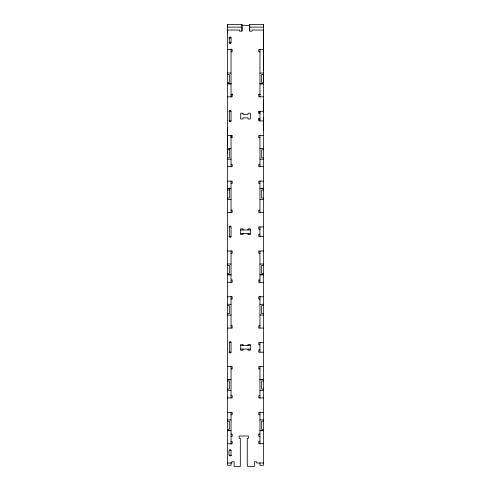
<?xml version="1.0" encoding="UTF-8"?>
<svg xmlns="http://www.w3.org/2000/svg" width="491" height="491" viewBox="0 0 491 491"><rect width="100%" height="100%" fill="white"/><g stroke="black" fill="none" stroke-linecap="round" stroke-linejoin="round"><path stroke-width="0.74" d="M227.579 153.56L227.579 127.893M227.579 33.842L227.579 24.55L241.995 24.55L241.995 26.048M231.046 137.474L231.046 135.264M241.995 30.865L241.995 27.128L227.579 27.128L227.579 24.55M249.704 30.865L249.704 27.128L263.421 27.128L263.421 24.55L249.704 24.55L249.704 31.185L252.018 31.185L252.018 30.031L263.421 30.031L263.421 465.296L259.954 465.296L259.954 462.731M249.704 26.048L249.704 24.55M263.421 130.864L263.421 117.208M263.421 112.052L263.421 99.894M263.421 82.335L263.421 74.761M263.421 70.158L263.421 24.55M231.046 455.415C228.812 458.158 228.45 451.438 229.309 450.456A0.865 0.865 0 0 1 230.181 449.59A0.865 0.865 0 0 1 231.046 450.456L231.046 455.851M241.995 25.348L249.704 25.348M228.88 37.887L231.046 37.887M228.88 42.705L231.046 42.705L231.046 37.838A0.865 0.865 0 0 0 230.181 36.972A0.865 0.865 0 0 0 229.309 37.838L229.309 42.705M227.579 49.45L232.2 49.45L232.2 51.764L231.046 51.764M263.421 49.45L258.8 49.45L258.8 51.764L259.954 51.764M227.579 72.999L231.046 73.049M259.954 73.049L263.421 73.049M227.579 74.368L229.309 74.368L229.309 82.463L227.579 82.463M263.421 74.368L261.685 74.368L261.685 82.463L263.421 82.463M227.579 83.783L231.046 83.783M259.954 83.783L263.421 83.783M228.155 83.832L231.046 83.832M259.954 83.832L262.845 83.832M231.046 94.517L232.2 94.517M259.954 94.517L258.8 94.517L258.8 96.831L263.421 96.831M231.046 94.855L232.2 94.855M227.579 96.831L232.2 96.831L232.2 93.824M228.88 111.285L231.046 111.285L231.046 120.921A0.865 0.865 0 0 1 230.181 121.786A0.865 0.865 0 0 1 229.309 120.921L229.309 111.285A0.865 0.865 0 0 1 230.181 110.414A0.865 0.865 0 0 1 231.046 111.285M263.421 111.285L258.8 111.285L258.8 113.599L259.954 113.593M258.8 112.052L260.12 112.052M258.8 118.607L259.954 118.607M258.8 119.786L259.954 119.786M228.88 120.921L231.046 120.921M263.421 120.921L258.8 120.921L258.8 118.497M227.579 135.369L232.2 135.369L232.2 137.683L231.046 137.683M263.421 135.369L258.8 135.369L258.8 137.683L259.954 137.683M227.579 148.368L231.046 148.417M259.954 148.417L263.421 148.368M227.579 149.737L229.309 149.737M263.421 149.737L261.685 149.737L261.685 157.832L263.421 157.832M227.579 157.832L229.309 157.832L229.309 148.325M227.579 159.152L231.046 159.152M259.954 159.201L263.421 159.152M231.046 164.375L232.2 164.375L232.2 166.688L227.579 166.688M259.954 164.375L258.8 164.375L258.8 166.688L263.421 166.688M227.579 181.142L232.2 181.142L232.2 183.45L231.046 183.45M263.421 181.142L258.8 181.142L258.8 183.45L259.954 183.45M230.469 188.63L227.579 188.63L231.046 188.679M260.531 188.63L263.421 188.63L259.954 188.679M227.579 189.999L229.309 189.999M263.421 189.999L261.685 189.999L261.685 198.088L263.421 198.088M227.579 198.088L229.309 198.088L229.309 187.985M227.579 199.407L231.046 199.456M259.954 199.456L263.421 199.407M231.046 210.142L232.2 210.142L232.2 212.456L227.579 212.456M259.954 210.142L258.8 210.142L258.8 212.456L263.421 212.456M228.966 226.91L231.046 226.91L231.046 236.545A0.865 0.865 0 0 1 230.181 237.411A0.865 0.865 0 0 1 229.309 236.545L229.309 226.91A0.865 0.865 0 0 1 230.181 226.044A0.865 0.865 0 0 1 231.046 226.91M263.421 226.91L258.8 226.91L258.8 229.223L259.954 229.223M240.682 229.991L250.318 229.991M240.682 233.464L250.318 233.464M259.954 234.232L258.8 234.232L258.8 236.545L263.421 236.545M228.966 236.545L231.046 236.545M227.579 250.999L232.2 250.999L232.2 253.313L231.046 253.313M263.421 250.999L258.8 250.999L258.8 253.313L259.954 253.313M227.579 263.998L231.046 264.041M259.954 264.041L263.421 264.041M227.579 265.367L229.309 265.367L229.309 273.456L227.579 273.456M263.421 265.367L261.685 265.367L261.685 273.456L263.421 273.456M227.579 274.776L231.046 274.776L228.155 274.825M259.954 274.776L263.421 274.776L260.531 274.825M231.046 279.999L232.2 279.999L232.2 282.313L227.579 282.313M259.954 279.999L258.8 279.999L258.8 282.313L263.421 282.313M227.579 296.767L232.2 296.767L232.2 299.08L231.046 299.08M263.421 296.767L258.8 296.767L258.8 299.08L259.954 299.08M227.579 304.254L231.046 304.303M259.954 304.303L263.421 304.303M227.579 305.623L229.309 305.623L229.309 313.718L227.579 313.718M263.421 305.623L261.685 305.623L261.685 313.718L263.421 313.718M227.579 315.038L231.046 315.087M259.954 315.038L263.421 315.087M231.046 325.772L232.2 325.772L232.2 328.08L227.579 328.08M259.954 325.772L258.8 325.772L258.8 328.08L263.421 328.08M228.966 342.534L231.046 342.534L231.046 352.17A0.865 0.865 0 0 1 230.181 353.041A0.865 0.865 0 0 1 229.309 352.17L229.309 342.534A0.865 0.865 0 0 1 230.181 341.668A0.865 0.865 0 0 1 231.046 342.534M263.421 342.534L258.8 342.534L258.8 344.848L259.954 344.848M240.682 345.621L250.318 345.621M240.682 349.089L250.318 349.089M259.954 349.862L258.8 349.862L258.8 352.17L263.421 352.17M228.966 352.17L231.046 352.17M227.579 366.624L232.2 366.624L232.2 368.937L231.046 368.937M263.421 366.624L258.8 366.624L258.8 368.937L259.954 368.937M227.579 379.623L230.469 379.623M259.954 379.623L262.845 379.623M227.579 379.672L231.046 379.672M259.954 379.672L263.421 379.672M227.579 380.991L229.309 380.991L229.309 389.087L227.579 389.087M263.421 380.991L261.685 380.991L261.685 389.087L263.421 389.087M227.579 390.406L231.046 390.455M259.954 390.406L263.421 390.455M231.046 395.629L232.2 395.629L232.2 397.943L227.579 397.943M259.954 395.629L258.8 395.629L258.8 397.943L263.421 397.943M227.579 412.397L232.2 412.397L232.2 414.705L231.046 414.705M263.421 412.397L258.8 412.397L258.8 414.705L259.954 414.705M227.579 419.928L231.046 419.928M259.954 419.928L263.421 419.928M227.579 421.247L229.309 421.247L229.309 429.343L227.579 429.343M263.421 421.247L261.685 421.247L261.685 429.343L263.421 429.343M227.579 430.662L231.046 430.662L228.155 430.711M259.954 430.662L263.421 430.662L260.531 430.711M231.046 434.075L232.2 434.075L232.2 436.389L231.046 436.389M259.954 434.075L258.8 434.075L258.8 436.389L259.954 436.389M231.046 441.397L232.2 441.397L232.2 443.711L227.579 443.711M259.954 441.397L258.8 441.397L258.8 443.711L263.421 443.711M229.309 450.456L231.046 450.456M229.309 455.274L231.046 455.274M227.579 462.982L231.82 462.982L231.82 461.822L234.127 461.822L234.127 466.45L240.314 466.45L240.314 438.316L239.16 438.316L239.16 436.002L248.409 436.002L248.409 438.316L247.249 438.316L247.249 462.982L247.617 466.45L254.363 466.45L254.363 461.822L256.676 461.822L256.676 462.982L263.421 462.982M258.8 94.254L260.23 94.591M259.954 49.296L259.954 96.831M259.954 111.285L259.954 120.921M259.954 135.264L259.954 166.688M259.954 181.142L259.954 212.456M259.954 226.91L259.954 236.545M259.954 250.999L259.954 282.313M259.954 296.19L259.954 328.08M259.954 342.534L259.954 352.17M259.954 366.624L259.954 397.943M259.954 412.397L259.954 443.711M248.016 229.991L248.016 228.837L250.324 228.837L250.324 234.618L248.016 234.618L248.016 233.464M248.016 345.621L248.016 344.461L250.324 344.461L250.324 350.243L248.016 350.243L248.016 349.089M243.002 229.991L243.002 228.837L240.688 228.837L240.688 234.618L243.002 234.618L243.002 233.464M243.002 345.621L243.002 344.461L240.688 344.461L240.688 350.243L243.002 350.243L243.002 349.089M241.995 24.55L241.995 31.185L239.682 31.185L239.682 30.031L227.579 30.031L227.579 465.296L231.046 465.296L231.046 462.731M231.046 49.032L231.046 97.126M231.046 135.369L231.046 166.688M231.046 181.142L231.046 212.769M231.046 250.68L231.046 282.313M231.046 296.19L231.046 328.08M231.046 366.624L231.046 397.943M231.046 412.397L231.046 444.287M231.046 42.656A0.865 0.865 0 0 1 230.181 43.521A0.865 0.865 0 0 1 229.309 42.656M243.002 113.212L240.688 113.212L240.688 118.994L243.002 118.994L243.002 117.834L248.016 117.834L248.016 118.994L250.324 118.994L250.324 113.212L248.016 113.212L248.016 114.366L243.002 114.366L243.002 113.212"/></g></svg>
